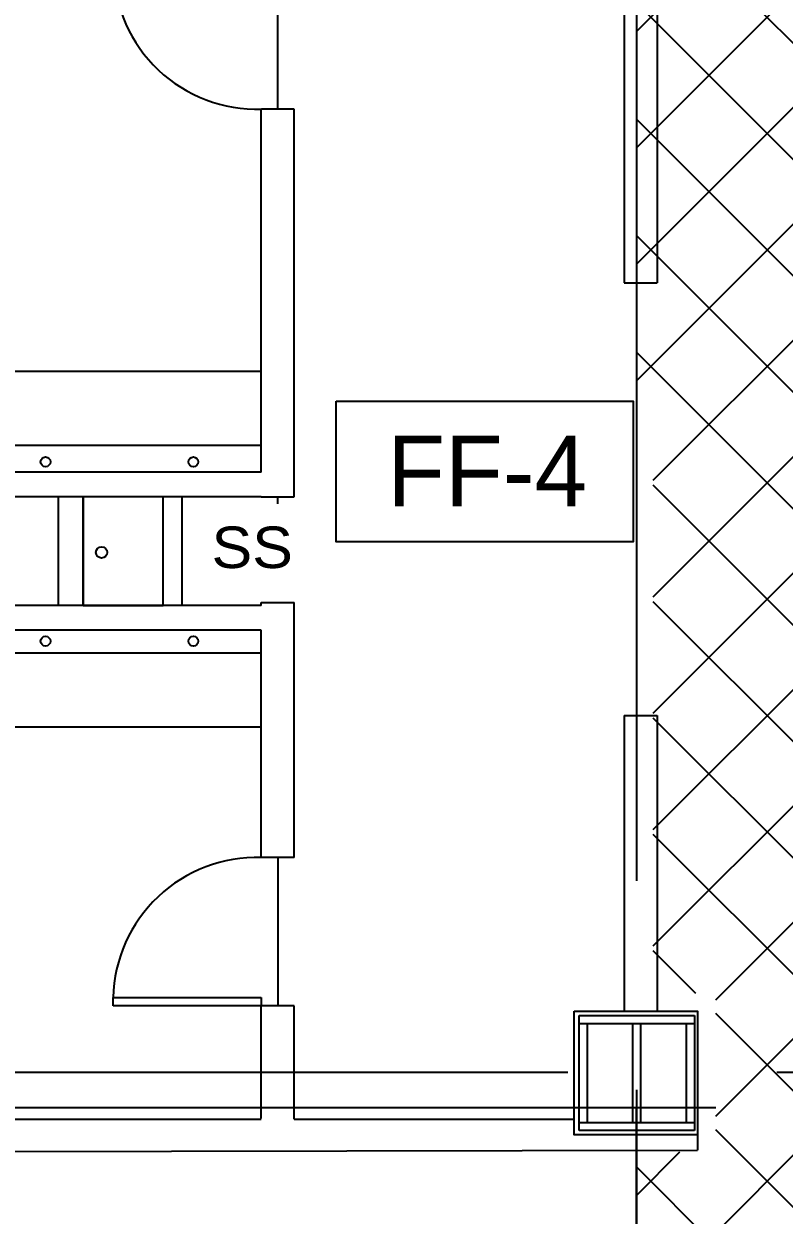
# Model space of a CAD drawing. Header units: millimetres. Extents: x 2148 to 2681, y 758 to 986.
# Drawn here: x 2430.686 to 2432.997, y 950.537 to 954.156 of the extents above; entities that cross this region are included whole.
import ezdxf

# ---------------------------------------------------------------- set-up
doc = ezdxf.new("R2010")
doc.units = ezdxf.units.MM
doc.linetypes.add('CENTER2', pattern=[28.575, 19.05, -3.175, 3.175, -3.175])
for name, color, linetype in [('cladding', 2, 'Continuous'), ('COL-IN', 2, 'Continuous'), ('D', 1, 'Continuous'), ('DR', 7, 'Continuous'), ('ELAYOUT', 4, 'Continuous'), ('HATCH', 8, 'Continuous'), ('S_GRID LINES', 252, 'Continuous')]:
    doc.layers.add(name, color=color, linetype=linetype)
doc.styles.add('MMTX$0$ESMX$0$X-OPTA1D', font='x-opta1d')
pattern_1 = [(135, (-225.95346, 80661.19678), (-0.1767766953, -0.1767766953), []), (225, (-225.95346, 80661.19678), (0.1767766953, -0.1767766953), [])]

msp = doc.modelspace()

# ---------------------------------------------------------------- hatches: boundary and pattern name
at = {"layer": 'D', "ltscale": 0.5}
h = msp.add_hatch(dxfattribs=at)
h.set_pattern_fill('NET', color=8, scale=2, angle=135, style=0)
h.set_pattern_definition(pattern_1)
h.paths.add_polyline_path([(2432.788657, 955.9703176), (2432.788657, 955.7303176), (2432.5989722, 955.7303176), (2432.5989722, 954.3017628), (2432.5489709, 954.3017628), (2432.5489709, 953.0226734), (2432.5989722, 953.0226734), (2432.5989722, 951.2109359), (2432.788657, 951.2109359), (2432.788657, 950.9709359), (2433.7989709, 950.9709359), (2433.7989709, 951.729311), (2433.7989709, 955.9703176)])
h = msp.add_hatch(dxfattribs=at)
h.set_pattern_fill('NET', color=8, scale=2, angle=135, style=0)
h.set_pattern_definition(pattern_1)
h.paths.add_polyline_path([(2432.5489709, 947.2109359), (2432.788657, 947.2109359), (2432.788657, 946.9709359), (2433.7989709, 946.9709359), (2433.7989709, 950.9709359), (2432.788657, 950.9709359), (2432.788657, 950.729311), (2432.5489709, 950.729311)])

# ---------------------------------------------------------------- linework, layer by layer
at = {"ltscale": 0.5}
msp.add_lwpolyline([(2431.6359939, 953.0093221), (2432.5381528, 953.0093221), (2432.5381528, 952.5822902), (2431.6359939, 952.5822902)], close=True, dxfattribs=at)
at = {"layer": 'cladding', "elevation": 0}
msp.add_lwpolyline([(2432.3589329, 951.156811), (2432.7339329, 951.156811), (2432.7339329, 950.781811), (2432.3589329, 950.781811)], close=True, dxfattribs=at)
at = {"layer": 'COL-IN'}
for p, q in [((2432.3739709, 951.144311), (2432.7239709, 951.144311)), ((2432.3739709, 950.794311), (2432.3739709, 951.144311)), ((2432.7239709, 951.144311), (2432.7239709, 950.794311)), ((2432.3739709, 951.119311), (2432.7239709, 951.119311)), ((2432.3989709, 950.819311), (2432.3989709, 951.119311)), ((2432.5364709, 950.819311), (2432.5364709, 951.119311)), ((2432.5614709, 950.819311), (2432.5614709, 951.119311)), ((2432.6989709, 951.119311), (2432.6989709, 950.819311)), ((2432.3739709, 950.819311), (2432.7239709, 950.819311)), ((2432.7239709, 950.794311), (2432.3739709, 950.794311))]:
    msp.add_line(p, q, dxfattribs=at)
at = {"layer": 'D', "ltscale": 0.5}
msp.add_line((2428.047329, 950.8642082), (2432.788657, 950.8642082), dxfattribs=at)
at = {"layer": 'D', "ltscale": 0.5, "elevation": 0}
msp.add_lwpolyline([(2428.047329, 943.0950475), (2428.047329, 950.8642082), (2432.547329, 950.8642082), (2432.547329, 943.0950475)], close=True, dxfattribs=at)
at = {"layer": 'DR', "ltscale": 10}
for p, q in [((2431.4586188, 953.8967893), (2431.4586188, 954.3467893)), ((2431.4079991, 953.0997106, 0), (2430.1329991, 953.0997106, 0)), ((2431.4079991, 952.8747106, 0), (2430.1329991, 952.8747106, 0)), ((2431.1671796, 952.3890734, 0), (2431.1671796, 952.7190734, 0)), ((2431.4579991, 952.6977853, 0), (2431.4579991, 952.7190734, 0)), ((2431.4079991, 952.2447106, 0), (2430.1329991, 952.2447106, 0)), ((2431.4079991, 952.0197106, 0), (2430.1329991, 952.0197106, 0)), ((2431.457787, 951.6234097, 0), (2431.457787, 951.1734097, 0)), ((2430.957787, 951.1734097, 0), (2430.957787, 951.1984097, 0)), ((2430.957787, 951.1984097, 0), (2431.407787, 951.1984097, 0)), ((2431.407787, 951.1984097, 0), (2431.407787, 951.1734097, 0)), ((2431.407787, 951.1734097, 0), (2430.957787, 951.1734097, 0))]:
    msp.add_line(p, q, dxfattribs=at)
at = {"layer": 'DR', "ltscale": 10, "elevation": 0}
msp.add_lwpolyline([(2431.1095286, 952.3890734), (2431.1095286, 952.7190734), (2430.8671796, 952.7190734), (2430.8671796, 952.3890734)], close=True, dxfattribs=at)
at = {"layer": 'DR', "ltscale": 10}
for centre in [(2430.7524317, 952.8253479, 0), (2431.2017158, 952.8253479, 0), (2430.7524317, 952.2806929, 0), (2431.2017158, 952.2806929, 0)]:
    msp.add_circle(centre, 0.0149051, dxfattribs=at)
at = {"layer": 'ELAYOUT', "ltscale": 10}
for p, q in [((2432.5110109, 955.031811, 0), (2432.5110109, 953.3692617, 0)), ((2432.6110134, 955.031811, 0), (2432.6110134, 953.3692617, 0)), ((2431.4079991, 952.7940734, 0), (2431.4079991, 953.8967893, 0)), ((2431.5079991, 953.8967893), (2431.4086188, 953.8967893)), ((2431.5079991, 952.7190734, 0), (2431.5079991, 953.8967893, 0)), ((2432.5110109, 953.3692617, 0), (2432.6110134, 953.3692617, 0)), ((2431.4079991, 952.7940734, 0), (2427.9028179, 952.7940734, 0)), ((2431.4079991, 952.7190734, 0), (2427.8025043, 952.7190734, 0)), ((2431.4079991, 952.3890734, 0), (2427.8025043, 952.3890734, 0)), ((2431.4079991, 952.3890734, 0), (2431.4079991, 952.3977853, 0)), ((2431.5079991, 951.6234097, 0), (2431.5079991, 952.3977853, 0)), ((2431.5079991, 952.3947106, 0), (2431.5079991, 952.3977853, 0)), ((2431.4079991, 952.3140734, 0), (2427.9028179, 952.3140734, 0)), ((2431.4079991, 951.6234097, 0), (2431.4079991, 952.3140734, 0)), ((2432.5110109, 952.0545812, 0), (2432.5110109, 951.156811, 0)), ((2432.5110109, 952.0545812, 0), (2432.6110134, 952.0545812, 0)), ((2432.6110134, 952.0545812, 0), (2432.6110134, 951.156811, 0)), ((2431.507787, 951.6234097, 0), (2431.407787, 951.6234097, 0)), ((2431.507787, 951.6234097, 0), (2431.407787, 951.6234097, 0)), ((2431.407787, 950.8309361, 0), (2431.407787, 951.1750346, 0)), ((2431.407787, 950.8365734, 0), (2431.407787, 951.1734097, 0)), ((2431.507787, 951.1734097, 0), (2431.407787, 951.1734097, 0)), ((2431.507787, 951.1734097, 0), (2431.407787, 951.1734097, 0)), ((2431.507787, 950.8293112, 0), (2431.507787, 951.1734097, 0)), ((2431.507787, 950.8293112, 0), (2431.507787, 951.1734097, 0)), ((2428.2089329, 950.8293112, 0), (2431.407787, 950.8293112, 0)), ((2431.507787, 950.8293112, 0), (2432.3589329, 950.8293112, 0)), ((2432.7339329, 950.781811, 0), (2432.7339329, 950.7343609, 0)), ((2427.8026901, 950.7269563, 0), (2432.7339329, 950.7343609, 0))]:
    msp.add_line(p, q, dxfattribs=at)
at = {"layer": 'ELAYOUT', "linetype": 'ByBlock', "ltscale": 0.5}
for p, q in [((2430.7921796, 952.3890734, 0), (2430.7921796, 952.7190734, 0)), ((2430.8671796, 952.3890734, 0), (2430.8671796, 952.7190734, 0)), ((2430.8671796, 952.3890734, 0), (2430.8671796, 952.7190734, 0)), ((2431.4079991, 952.7190734, 0), (2431.5079991, 952.7190734, 0)), ((2431.4079991, 952.3977853, 0), (2431.5079991, 952.3977853, 0)), ((2431.4079991, 952.3977853, 0), (2431.4079991, 952.3947106, 0))]:
    msp.add_line(p, q, dxfattribs=at)
msp.add_circle((2430.922661, 952.5504186, 0), 0.0171442, dxfattribs=at)
at = {"layer": 'HATCH', "linetype": 'ByBlock', "ltscale": 0.5}
msp.add_line((2431.457787, 951.6234097, 0), (2431.457787, 951.1734097, 0), dxfattribs=at)
for centre, start, end in [((2431.3946954, 954.3327822), 181.4440399, 271.8291142), ((2431.3938636, 951.1874168, 0), 88.1708858, 178.5559601)]:
    msp.add_arc(centre, 0.4362151, start, end, dxfattribs=at)
at = {"layer": 'S_GRID LINES', "linetype": 'CENTER2', "ltscale": 0.2}
for p, q in [((2432.5489709, 922.9776771, 0), (2432.5489709, 982.0412557, 0)), ((2455.1998717, 950.9709359, 0), (2392.5518229, 950.9709359, 0))]:
    msp.add_line(p, q, dxfattribs=at)

# ---------------------------------------------------------------- texts
at = {"color": 2, "style": 'MMTX$0$ESMX$0$X-OPTA1D', "text_generation_flag": 6, "width": 1.1}
msp.add_text('SS', height=0.126, rotation=180, dxfattribs=at).set_placement((2431.256812, 952.5028714, 0))
at = {"color": 2, "insert": (2432.0942761, 952.7975479), "char_height": 0.21537251, "width": 3.970154439, "attachment_point": 5, "style": 'MMTX$0$ESMX$0$X-OPTA1D'}
msp.add_mtext('FF-4', dxfattribs=at)

doc.saveas('drawing.dxf')
